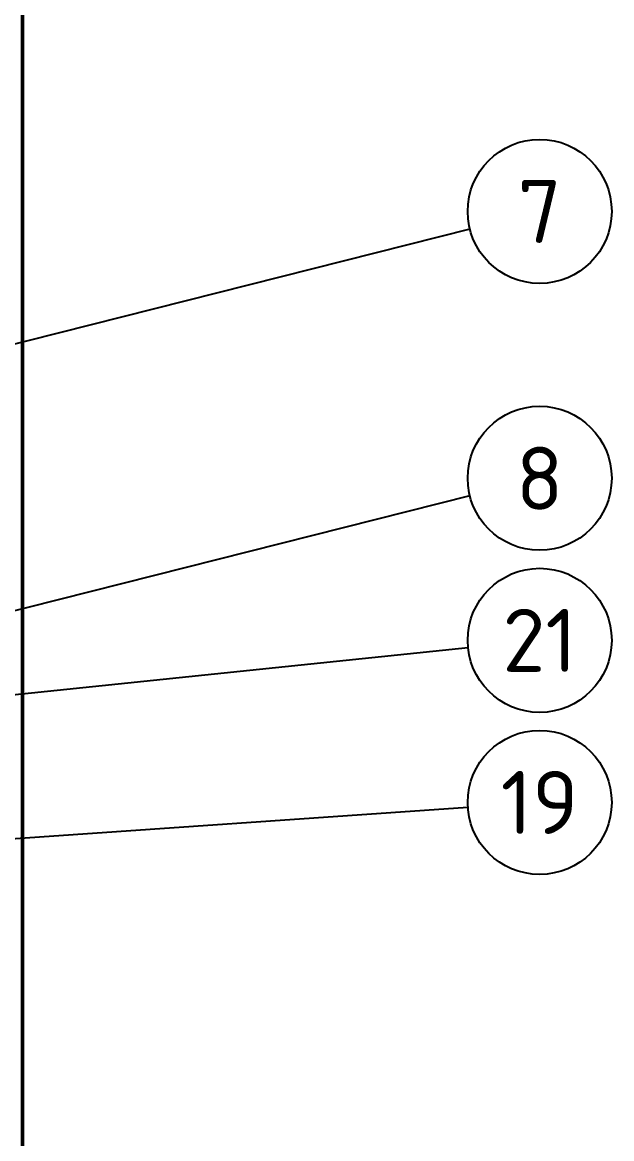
# Model space of a CAD drawing. Header units: millimetres. Extents: x 0 to 594, y 0 to 420.
# Drawn here: x 118.3 to 151, y 293 to 355 of the extents above; entities that cross this region are included whole.
import ezdxf
from ezdxf.enums import TextEntityAlignment as Align

# ---------------------------------------------------------------- set-up
doc = ezdxf.new("R2010")
doc.units = ezdxf.units.MM
for name, color, linetype, lineweight in [('01-VISIBLE', 7, 'CONTINUOUS', 50), ('06-TEXTO', 7, 'CONTINUOUS', 25), ('08-FINA', 5, 'CONTINUOUS', 25)]:
    doc.layers.add(name, color=color, linetype=linetype, lineweight=lineweight)
doc.styles.add('ISO3098', font='isocpeur.ttf')

msp = doc.modelspace()

# ---------------------------------------------------------------- linework, layer by layer
at = {"layer": '01-VISIBLE'}
msp.add_line((118.27, 273), (118.27, 367.23), dxfattribs=at)
at = {"layer": '08-FINA'}
for p, q in [((143.122, 343.521), (95.5, 331.5)), ((143.122, 328.701), (95.5, 316.68)), ((143.021, 320.267), (95.5, 315.333)), ((143.01, 311.403), (95.5, 308.109))]:
    msp.add_line(p, q, dxfattribs=at)
for centre in [(147, 344.5), (147, 329.68), (147, 320.68), (147, 311.68)]:
    msp.add_circle(centre, 4, dxfattribs=at)

# ---------------------------------------------------------------- texts
at = {"layer": '06-TEXTO', "style": 'ISO3098'}
for s, p in [('7', (147, 344.5)), ('8', (147, 329.68)), ('21', (147, 320.68)), ('19', (147, 311.68))]:
    msp.add_text(s, height=3.5, dxfattribs=at).set_placement(p, align=Align.MIDDLE_CENTER)

doc.saveas('drawing.dxf')
